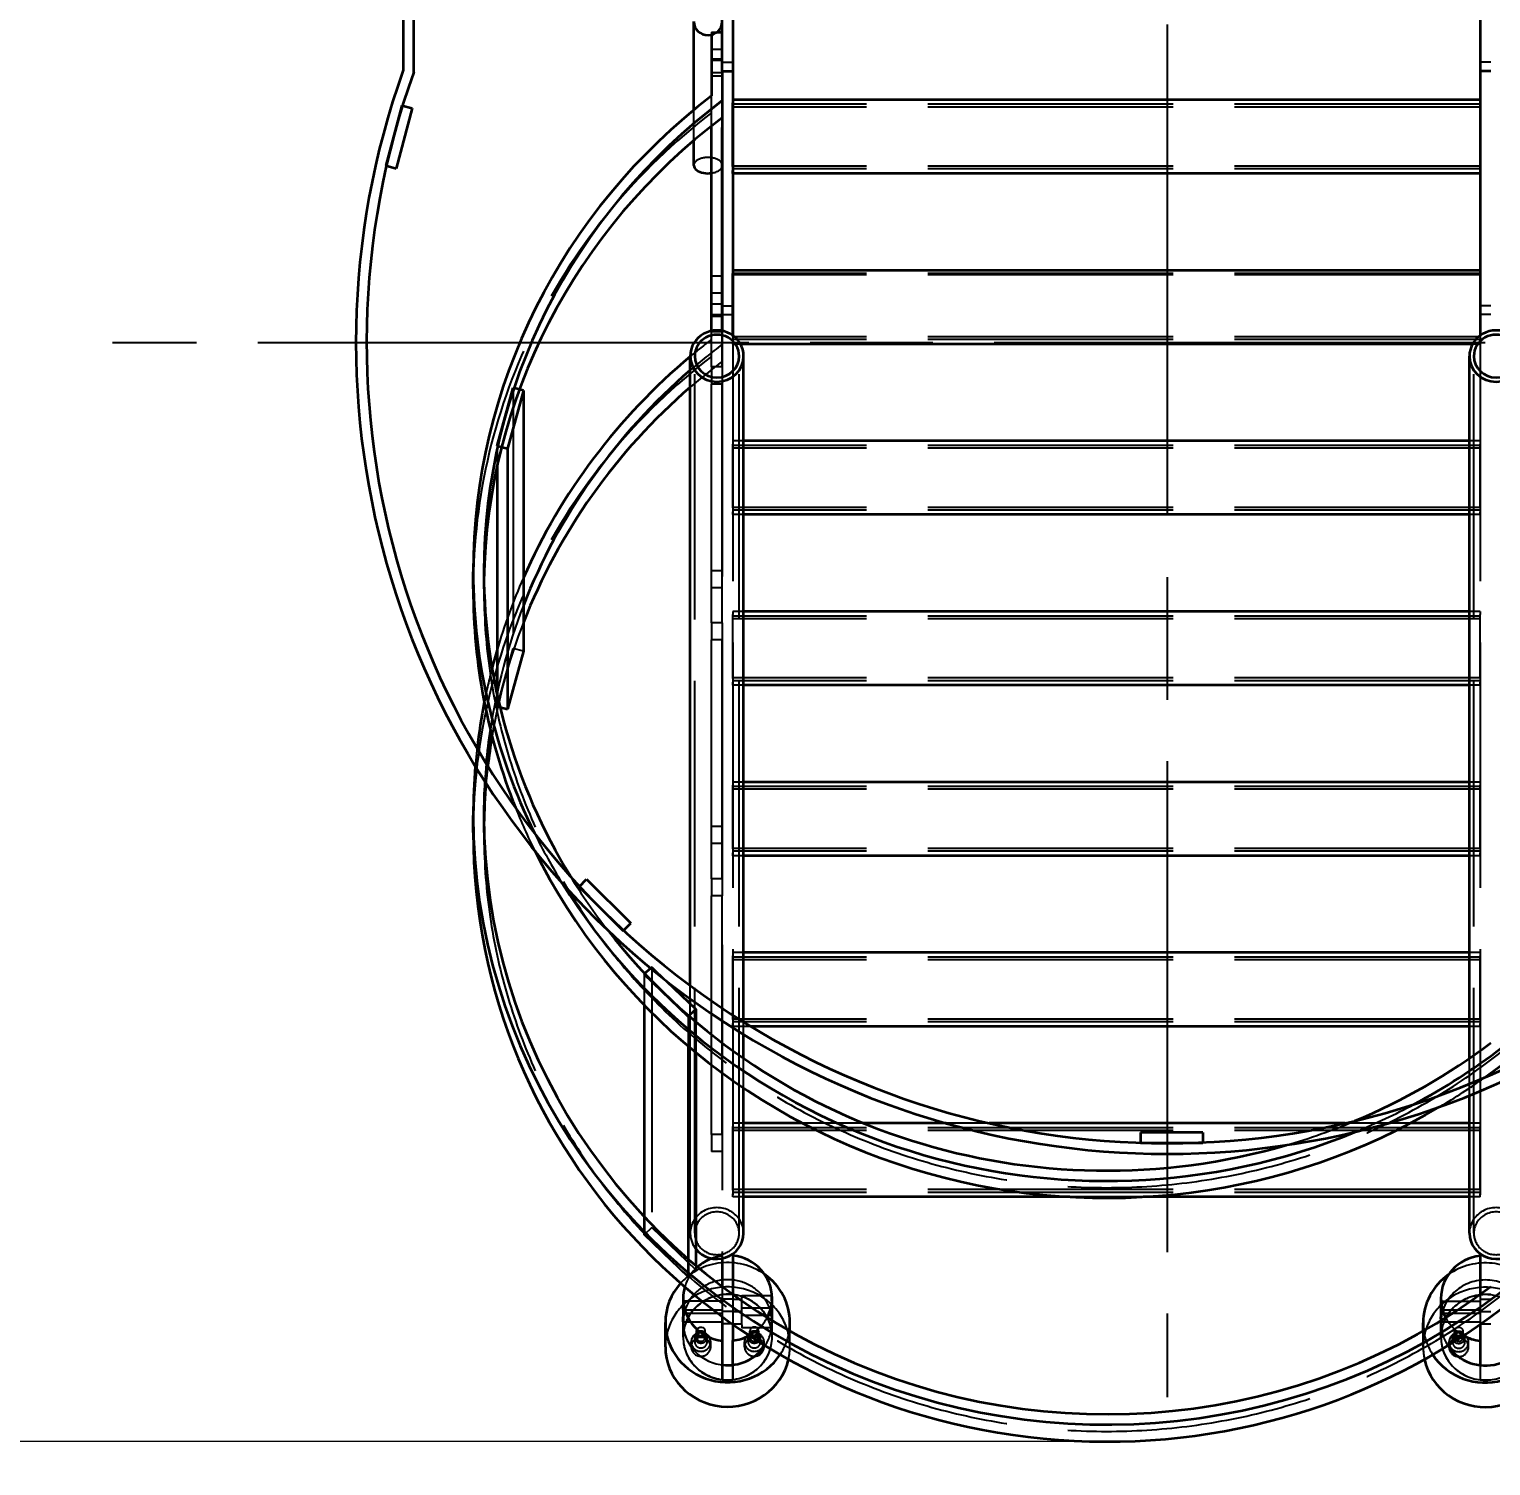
# Model space of a CAD drawing. Header units: millimetres. Extents: x -73083 to 81340, y -6859 to 6812.
# Drawn here: x -67353 to -66531, y -405 to 403 of the extents above; entities that cross this region are included whole.
import ezdxf

# ---------------------------------------------------------------- set-up
doc = ezdxf.new("R2010")
doc.units = ezdxf.units.MM
doc.linetypes.add('AM_ISO02W050', pattern=[7.5, 6, -1.5])
doc.linetypes.add('AM_ISO08W050', pattern=[18, 12, -1.5, 3, -1.5])
doc.layers.add('AM_7', color=2, linetype='AM_ISO08W050', lineweight=25)
doc.layers.add('AM_HID', color=1, linetype='AM_ISO02W050', lineweight=25)
doc.layers.add('word_dim', color=253, linetype='Continuous')
doc.styles.get("Standard").update_dxf_attribs({"font": 'romans.shx', "bigfont": 'bigfont.shx'})
doc.dimstyles.new('STANDARD 1-23', dxfattribs={"dimscale": 23, "dimtxt": 3.5, "dimasz": 3, "dimexe": 1, "dimexo": 0, "dimgap": 1, "dimtad": 3, "dimdsep": 46, "dimtxsty": 'Standard', "dimblk1": 'OPEN', "dimblk2": 'OPEN', "dimsah": 1, "dimcen": 0, "dimclrd": 256, "dimclre": 256, "dimclrt": 3, "dimazin": 2, "dimtfac": 1, "dimtmove": 0, "dimatfit": 3, "dimldrblk": 'OPEN', "dimfxl": 0, "dimtolj": 1, "dimtzin": 0, "dimlwd": 13, "dimlwe": 13, "dimarcsym": 0})

# ---------------------------------------------------------------- blocks, each defined once
blk = doc.blocks.new('_Open')
at = {"color": 0, "lineweight": -2}
for p, q in [((-1, 0.167), (0, 0)), ((-1, -0.167), (0, 0)), ((0, 0), (-1, 0))]:
    blk.add_line(p, q, dxfattribs=at)
blk = doc.blocks.new('*D1038')
at = {"layer": 'DEFPOINTS', "color": 0, "ltscale": 2}
for p in [(-69400.46, 5106.46), (-69992.4, -391.16), (-66746.98, -391.16)]:
    blk.add_point(p, dxfattribs=at)
at = {"layer": 'word_dim', "lineweight": 13, "ltscale": 2}
for p, q in [((-69400.46, 5106.46), (-70015.4, 5106.46)), ((-69992.4, 5037.46), (-69992.4, -322.16)), ((-66746.98, -391.16), (-70015.4, -391.16))]:
    blk.add_line(p, q, dxfattribs=at)
at = {"layer": 'word_dim', "lineweight": 13, "ltscale": 2, "xscale": 69, "yscale": 69, "zscale": 69}
for p, rotation in [((-69992.4, 5106.46), 90), ((-69992.4, -391.16), 270)]:
    blk.add_blockref('_Open', p, dxfattribs=dict(at, rotation=rotation))
at = {"layer": 'word_dim', "color": 3, "ltscale": 2, "insert": (-70055.65, 2357.65), "char_height": 80.5, "attachment_point": 5, "rotation": 90}
blk.add_mtext('\\A1;5497.6', dxfattribs=at)

msp = doc.modelspace()

# ---------------------------------------------------------------- linework, layer by layer
at = {"color": 7, "lineweight": 35, "ltscale": 23}
for p, q in [((-67142.38353, 481.96827), (-67142.38427, 379.75574)), ((-67136.38427, 378.71412), (-67136.38353, 481.96814)), ((-66978.98101, 357.47486), (-66978.98101, 407.09852)), ((-66962.98125, 379.18006), (-66962.98125, 407.90491)), ((-66956.98125, 407.90479), (-66956.98125, 379.18006)), ((-66536.98125, 407.9043), (-66536.98125, 379.17957)), ((-66968.98125, 399.69739), (-66968.98125, 365.43763)), ((-66966.01592, 401.11438), (-66962.98125, 401.11438)), ((-66962.98125, 379.18006), (-66962.98101, 233.18824)), ((-66962.98125, 379.18006), (-66956.98125, 379.18006)), ((-66956.98125, 379.18006), (-66956.98101, 230.594)), ((-66536.98125, 379.17957), (-66536.98101, 230.59437)), ((-66530.98125, 379.17957), (-66536.98125, 379.17957)), ((-66962.98125, 362.64466), (-66962.98125, 353.05628)), ((-66956.98101, 363.14148), (-66956.98101, 361.34705)), ((-66536.98101, 363.141), (-66956.98101, 363.14148)), ((-67143.02172, 359.94263), (-67152.08055, 326.13526)), ((-67137.22606, 358.38965), (-67146.28502, 324.58228)), ((-67143.02172, 359.94263), (-67137.22606, 358.38965)), ((-66956.98101, 325.53772), (-66956.98101, 361.34705)), ((-66968.98125, 233.18812), (-66968.98125, 348.42713)), ((-66962.98125, 233.18812), (-66962.98125, 347.5785)), ((-66978.98101, 326.25733), (-66978.98101, 340.22999)), ((-67152.08055, 326.13526), (-67146.28502, 324.58228)), ((-66956.98101, 325.53772), (-66956.98101, 323.34266)), ((-66956.98101, 321.69813), (-66956.98101, 323.34266)), ((-66956.98101, 321.69813), (-66956.98101, 321.68751)), ((-66536.98101, 321.68702), (-66956.98101, 321.68751)), ((-66956.98101, 230.594), (-66956.98076, 265.46399)), ((-66956.98076, 267.25843), (-66956.98076, 265.46399)), ((-66536.98076, 267.25794), (-66956.98076, 267.25843)), ((-66541.23809, 225.80408), (-66952.72539, 225.80457)), ((-66980.98076, -134.85266), (-66980.98149, 219.05335)), ((-66950.98076, -155.28332), (-66950.98149, 219.05335)), ((-66542.98076, -175.73693), (-66542.98149, 219.05286)), ((-67089.58483, 168.64673), (-67080.52611, 201.16077)), ((-67074.73058, 199.66724), (-67083.7893, 167.1532)), ((-67074.73058, 199.66724), (-67080.52611, 201.16077)), ((-67074.73058, 199.66724), (-67074.73034, 53.1034)), ((-67089.58483, 168.64673), (-67083.7893, 167.1532)), ((-67083.7893, 167.1532), (-67083.78905, 20.58924)), ((-66542.98174, 171.37513), (-66950.98174, 171.37562)), ((-67089.58483, 157.03089), (-67089.58458, 28.94263)), ((-66542.98174, 129.92127), (-66950.98174, 129.92176)), ((-67102.98156, 88.19813), (-67102.98156, 97.7865)), ((-66542.98174, 75.49207), (-66950.98174, 75.49256)), ((-67074.73034, 53.1034), (-67083.78905, 20.58924)), ((-66542.98149, 34.03821), (-66950.98149, 34.0387)), ((-67087.91283, 21.65198), (-67083.78905, 20.58924)), ((-66542.98149, -20.39074), (-66950.98149, -20.39025)), ((-67102.98131, -48.77746), (-67102.98131, -39.18908)), ((-66542.98125, -61.8446), (-66950.98125, -61.84411)), ((-67043.45977, -79.25402), (-67039.21709, -75.01135)), ((-67043.45977, -79.25402), (-67018.71123, -104.00292)), ((-67039.21709, -75.01135), (-67014.46856, -99.76037)), ((-67018.71123, -104.00292), (-67014.46856, -99.76037)), ((-66542.98125, -116.2738), (-66950.98125, -116.27331)), ((-67003.33672, -124.96325), (-67006.84356, -128.33593)), ((-66982.09502, -152.13781), (-67006.84356, -128.33593)), ((-66994.30669, -132.23254), (-66977.85234, -148.05749)), ((-67006.84356, -145.82385), (-67006.84331, -274.89978)), ((-66980.98076, -145.0487), (-66980.98076, -142.2965)), ((-66982.09502, -152.13781), (-66977.85234, -148.05749)), ((-66977.85234, -148.05749), (-66977.85234, -155.21081)), ((-66950.98076, -175.73913), (-66950.98076, -162.33654)), ((-66542.98101, -157.72766), (-66947.01567, -157.72717)), ((-66982.09502, -168.89538), (-66982.09453, -298.70178)), ((-66977.85234, -172.42761), (-66977.8521, -292.1864)), ((-66950.98052, -274.05871), (-66950.98052, -192.39831)), ((-66542.98052, -274.0592), (-66542.98052, -196.59704)), ((-66917.87896, -212.15612), (-66950.98101, -212.15612)), ((-66837.21001, -212.15637), (-66883.52153, -212.15637)), ((-66612.78691, -212.15661), (-66812.9854, -212.15637)), ((-66542.98101, -212.15661), (-66576.08696, -212.15661)), ((-66727.88823, -217.43249), (-66727.88823, -223.43249)), ((-66692.88823, -217.43273), (-66727.88823, -217.43249)), ((-66692.88823, -217.43273), (-66692.88823, -223.43273)), ((-66692.88823, -223.43273), (-66727.88823, -223.43249)), ((-66767.60576, -253.61022), (-66950.98101, -253.60998)), ((-66542.98101, -253.61047), (-66726.36162, -253.61047)), ((-66956.98003, -285.59924), (-66956.97979, -308.48327)), ((-66956.97979, -286.60705), (-66956.97979, -308.48352)), ((-66536.98003, -285.59973), (-66536.97979, -308.4801)), ((-66962.98003, -288.19299), (-66962.97979, -304.05725)), ((-66984.97979, -310.65075), (-66984.97979, -314.08654)), ((-66934.97979, -313.07995), (-66934.97979, -310.47717)), ((-66558.97979, -310.65124), (-66558.97979, -314.08703)), ((-66984.97979, -315.43347), (-66984.97979, -320.93518)), ((-66934.97979, -319.92883), (-66934.97979, -316.09216)), ((-66558.97979, -315.4342), (-66558.97979, -320.93566)), ((-66994.97979, -337.87219), (-66994.97979, -324.17443)), ((-66984.97979, -322.28234), (-66984.97979, -324.34655)), ((-66984.97979, -324.17443), (-66984.97905, -324.34655)), ((-66962.97979, -320.94079), (-66962.97979, -356.43664)), ((-66956.97979, -325.25109), (-66956.97979, -334.3468)), ((-66934.98052, -323.12219), (-66934.97979, -322.94079)), ((-66934.97979, -323.12268), (-66934.97979, -322.94079)), ((-66924.97979, -329.02307), (-66924.97979, -324.17443)), ((-66568.97979, -329.02062), (-66568.97979, -324.34875)), ((-66558.97979, -322.28283), (-66558.97979, -323.11926)), ((-66536.97979, -325.24816), (-66536.97979, -348.21862)), ((-66962.97979, -334.52062), (-66962.97979, -356.43664)), ((-66956.97979, -348.04455), (-66956.97979, -334.3468)), ((-66536.97979, -334.52111), (-66536.97979, -348.21862))]:
    msp.add_line(p, q, dxfattribs=at)
for points in [[(-66984.88652, -316.51208), (-66984.96563, -314.93615), (-66984.97979, -314.08654)], [(-66984.97979, -315.43347), (-66984.91924, -316.90783), (-66984.88164, -317.182), (-66984.87163, -317.21423), (-66984.86992, -317.21691), (-66984.86895, -317.21789), (-66984.86773, -317.21838)], [(-66984.86773, -317.21838), (-66984.8665, -317.21789), (-66984.86577, -317.21691), (-66984.86431, -317.21398), (-66984.8626, -317.20666), (-66984.85991, -317.18176), (-66984.88652, -316.51208)], [(-66935.48638, -318.6798), (-66935.60015, -319.56506), (-66935.62847, -319.89196), (-66935.62334, -320.19641), (-66935.60991, -320.23986), (-66935.60112, -320.25256), (-66935.5938, -320.25793), (-66935.5855, -320.25964)], [(-66935.5855, -320.25964), (-66935.57842, -320.25842), (-66935.56255, -320.24914), (-66935.54497, -320.2301), (-66935.50518, -320.16442), (-66935.40044, -319.88757), (-66935.2874, -319.45373), (-66935.12529, -318.51721), (-66935.0169, -317.36779), (-66934.97979, -316.09216)], [(-66935.48638, -318.6798), (-66935.21343, -316.64465), (-66935.09478, -315.51135), (-66935.01006, -314.28869), (-66934.97979, -313.07995)], [(-66935.15899, -323.01281), (-66935.02813, -321.46936), (-66934.97979, -319.92883)], [(-66558.88652, -316.51257), (-66558.96563, -314.93664), (-66558.97979, -314.08703)], [(-66558.97979, -315.4342), (-66558.91924, -316.90832), (-66558.88164, -317.18249), (-66558.87163, -317.21472), (-66558.86992, -317.2174), (-66558.86895, -317.21838), (-66558.86773, -317.21887)], [(-66558.86773, -317.21887), (-66558.8665, -317.21838), (-66558.86577, -317.2174), (-66558.86431, -317.21447), (-66558.8626, -317.20715), (-66558.85991, -317.18225), (-66558.88652, -316.51257)], [(-66984.88652, -323.36096), (-66984.96563, -321.78479), (-66984.97979, -320.93518)], [(-66984.97979, -322.28234), (-66984.91924, -323.75646), (-66984.88164, -324.03088), (-66984.87163, -324.06311), (-66984.86992, -324.06579), (-66984.86895, -324.06652), (-66984.86773, -324.06701)], [(-66984.86773, -324.06701), (-66984.8665, -324.06652), (-66984.86577, -324.06555), (-66984.86431, -324.06286), (-66984.8626, -324.05554), (-66984.85991, -324.03039), (-66984.88652, -323.36096)], [(-66558.90361, -323.07434), (-66558.96904, -321.66882), (-66558.97979, -320.93566)]]:
    msp.add_lwpolyline(points, dxfattribs=at)
for centre, radius, start, end in [((-66712.8853, 226.56751), 456, 160.37034186, 19.62888621), ((-66712.8853, 226.56751), 450, 160.23861483, 19.76061836), ((-66958.97002, -315.44836), 26.00975, 178.48371667, 179.96700154), ((-66961.48223, -316.12634), 26.50262, 0.07399215, 3.36226542), ((-66532.97002, -315.44885), 26.00975, 178.48371667, 179.96700154), ((-66958.97002, -322.29724), 26.00984, 178.48371667, 179.96696055), ((-66961.48247, -322.97521), 26.50274, 0.07412578, 3.36225966), ((-66532.97002, -322.29772), 26.00984, 178.48371667, 179.96696055), ((-66539.48027, -322.3092), 19.49936, 179.92205889, 182.35317274)]:
    msp.add_arc(centre, radius, start, end, dxfattribs=at)
for centre, major_axis, ratio, start_param, end_param in [((-66970.98125, 407.1471), (8, 0), 0.961743609, 3.141589378, 6.277507393), ((-66746.98149, 97.78211), (356, 0.00073), 0.961743585, 2.244126683, 3.141577982), ((-66746.98149, 97.78211), (350, 0.00073), 0.961743585, 2.23589945, 3.141566783), ((-66746.98149, 88.19397), (350, 0.00073), 0.961743585, 2.23589945, 3.127352315), ((-66970.98101, 326.25745), (8, 0), 0.560645874, 3.141633556, 3.795280137), ((-66970.98101, 326.25745), (8, 0), 0.560645874, 3.795280136, 4.965150993), ((-66970.98101, 326.25745), (8, 0), 0.560645874, 6.277084052, 6.280394353), ((-66965.98149, 219.05335), (15, 0), 0.961743585, 6.283182039, 9.424774693), ((-66965.98149, 219.05335), (12.5, 0), 0.961743585, 6.283182039, 9.424774693), ((-66527.98149, 219.05286), (15, 0), 0.961743585, 6.283182039, 9.424774693), ((-66527.98149, 219.05286), (12.5, 0), 0.961743585, 6.283182039, 9.424774693), ((-66746.98125, -39.19348), (356, 0.00073), 0.961743585, 2.28803315, 2.740521974), ((-66965.98149, 219.05335), (15, 0), 0.961743585, 3.141589386, 6.283182039), ((-66965.98149, 219.05335), (12.5, 0), 0.961743585, 3.141589386, 6.283182039), ((-66527.98149, 219.05286), (15, 0), 0.961743585, 3.141589386, 6.283182039), ((-66527.98149, 219.05286), (12.5, 0), 0.961743585, 3.141589386, 6.283182039), ((-66746.98125, -39.19348), (350, 0.00073), 0.961743585, 2.303084541, 2.783097401), ((-66746.98125, -48.78173), (350, 0.00073), 0.961743585, 2.303084541, 2.783097401), ((-66746.98149, 97.78211), (356, 0.00073), 0.961743585, 3.141577982, 3.585053785), ((-66746.98149, 97.78211), (350, 0.00073), 0.961743585, 3.141566783, 3.674841246), ((-66746.98149, 88.19397), (356, 0.00073), 0.961743585, 3.141577982, 3.508862237), ((-66746.98149, 88.19397), (356, 0.00073), 0.961743585, 5.351350706, 6.283185302), ((-66746.98125, -39.19348), (356, 0.00073), 0.961743585, 2.866385406, 2.89736875), ((-66746.98125, -39.19348), (356, 0.00073), 0.961743585, 2.954473175, 3.031244378), ((-66746.98125, -39.19348), (350, 0.00073), 0.961743585, 2.99756322, 3.054847485), ((-66746.98125, -48.78173), (350, 0.00073), 0.961743585, 2.979917428, 3.030306622), ((-66746.98125, -39.19348), (356, 0.00073), 0.961743585, 3.060585142, 3.141577982), ((-66746.98125, -39.19348), (350, 0.00073), 0.961743585, 3.084801878, 3.141566783), ((-66746.98125, -48.78173), (350, 0.00073), 0.961743585, 3.059133411, 3.127352315), ((-66746.98125, -39.19348), (356, 0.00073), 0.961743585, 3.141577982, 5.385719337), ((-66746.98125, -39.19348), (350, 0.00073), 0.961743585, 3.141566783, 5.377492104), ((-66746.98125, -48.78173), (356, 0.00073), 0.961743585, 3.141577982, 6.131803037), ((-66746.98149, 88.19397), (356, 0.00073), 0.961743585, 3.585898856, 5.267040705), ((-66746.98149, 97.78211), (356, 0.00073), 0.961743585, 3.678011308, 5.117424686), ((-66746.98149, 97.78211), (350, 0.00073), 0.961743585, 3.782553604, 5.005340136), ((-66746.98149, 97.78211), (350, 0.00073), 0.961743585, 5.122727217, 5.377492104), ((-66746.98149, 97.78211), (356, 0.00073), 0.961743585, 5.219783682, 5.385719337), ((-66965.98052, -274.05871), (15, 0), 0.961743585, 3.799221858, 6.283182039), ((-66527.98052, -274.05944), (15, 0), 0.961743585, 3.141589386, 5.625308031), ((-66959.97979, -310.47717), (25, 0), 0.961743584, 6.283182032, 7.733688476), ((-66533.97979, -310.65124), (-25, 0), 0.961743584, 4.832675587, 6.283182032), ((-66959.97979, -310.65075), (-25, 0), 0.961743584, 5.078699699, 5.456953832), ((-66959.97979, -324.17443), (35, 0.00012), 0.961743584, 2.427828372, 3.141589386), ((-66959.97979, -324.17443), (35, 0.00012), 0.961743584, 6.283182039, 7.219301269), ((-66533.97979, -324.34875), (35, 0.00012), 0.961743584, 2.205481812, 3.141589386), ((-66959.97979, -310.65075), (-25, 0), 0.961743584, 6.283182032, 7.733688476), ((-66959.97979, -310.65075), (-25, 0), 0.961743584, 6.011323302, 6.283182032), ((-66959.97979, -310.47717), (25, 0), 0.961743584, 5.810407287, 6.283182032), ((-66533.97979, -310.65124), (-25, 0), 0.961743584, 6.283182032, 6.749771081), ((-66959.97979, -324.17443), (35, 0.00012), 0.961743584, 3.141589386, 5.717845263), ((-66959.97979, -324.17443), (35, 0.00012), 0.961743584, 6.144387872, 6.283182039), ((-66533.97979, -324.34875), (35, 0.00012), 0.961743584, 3.141589386, 3.275496993), ((-66533.97979, -324.34875), (35, 0.00012), 0.961743584, 3.702448522, 6.283182039), ((-66533.97979, -324.34875), (25, 0), 0.961743584, 3.704737987, 6.283182039), ((-66959.97979, -310.47717), (25, 0), 0.961743584, 4.832675587, 5.22070812), ((-66533.97979, -310.65124), (-25, 0), 0.961743584, 1.055698856, 1.450503169), ((-66959.97979, -337.87219), (35, 0.00012), 0.961743584, 3.141589386, 6.073826405), ((-66959.97979, -324.17443), (25, 0), 0.961743584, 4.59208718, 5.713866922), ((-66533.97979, -338.0465), (35, 0.00012), 0.961743584, 3.346160577, 6.283182039)]:
    msp.add_ellipse(centre, major_axis=major_axis, ratio=ratio, start_param=start_param, end_param=end_param, dxfattribs=at)
at = {"layer": 'AM_7', "ltscale": 23}
for p, q in [((-66712.8853, 819.36744), (-66712.8853, -366.23254)), ((-66120.08525, 226.56751), (-67305.68529, 226.56751))]:
    msp.add_line(p, q, dxfattribs=at)
at = {"layer": 'AM_HID', "ltscale": 23}
for p, q in [((-66962.98101, 326.2577), (-66962.98101, 413.2035)), ((-66968.98125, 401.11438), (-66968.98125, 399.69739)), ((-66968.98125, 401.11438), (-66966.01592, 401.11438)), ((-66962.98125, 362.64466), (-66962.98125, 401.11438)), ((-66968.98125, 391.52601), (-66962.98125, 391.52601)), ((-66968.98125, 348.42713), (-66968.98101, 386.047)), ((-66968.98125, 385.39405), (-66962.98125, 385.39405)), ((-66968.98125, 378.39405), (-66962.98125, 378.39405)), ((-66962.98101, 386.047), (-66968.98101, 386.047)), ((-66962.98125, 347.5785), (-66962.98101, 386.047)), ((-66962.98125, 384.35254), (-66956.98125, 384.35254)), ((-66962.98125, 379.43555), (-66956.98125, 379.43555)), ((-66530.98125, 384.35206), (-66536.98125, 384.35206)), ((-66530.98125, 379.43506), (-66536.98125, 379.43506)), ((-66962.98101, 376.45875), (-66968.98101, 376.45875)), ((-66968.98125, 355.84925), (-66968.98125, 365.43763)), ((-66536.98101, 363.141), (-66536.98101, 361.34656)), ((-66978.98101, 340.22999), (-66978.98101, 357.47486)), ((-66536.98101, 360.59217), (-66956.98101, 360.59266)), ((-66536.98101, 359.05042), (-66956.98101, 359.05091)), ((-66536.98101, 325.53711), (-66536.98101, 361.34656)), ((-66536.98101, 325.77759), (-66956.98101, 325.77808)), ((-66536.98101, 324.23572), (-66956.98101, 324.23621)), ((-66536.98101, 325.53711), (-66536.98101, 323.34217)), ((-66536.98101, 321.69764), (-66536.98101, 323.34217)), ((-66536.98101, 321.69764), (-66536.98101, 321.68702)), ((-66968.98076, 264.1388), (-66962.98076, 264.1388)), ((-66536.98076, 265.39734), (-66956.98076, 265.39783)), ((-66536.98076, 264.70923), (-66956.98076, 264.70972)), ((-66536.98101, 229.65418), (-66536.98076, 265.46351)), ((-66536.98076, 267.25794), (-66536.98076, 265.46351)), ((-66968.98101, 248.41846), (-66962.98101, 248.41846)), ((-66968.98076, 254.55042), (-66962.98076, 254.55042)), ((-66962.98101, 247.37696), (-66956.98101, 247.37696)), ((-66530.98101, 247.37647), (-66536.98101, 247.37647)), ((-66968.98101, 241.41846), (-66962.98101, 241.41846)), ((-66962.98076, 242.22266), (-66968.98076, 242.22266)), ((-66962.98101, 242.45997), (-66956.98101, 242.45984)), ((-66530.98101, 242.45936), (-66536.98101, 242.45936)), ((-66968.98125, 212.93323), (-66968.98125, 233.18812)), ((-66962.98076, 232.6344), (-66968.98076, 232.6344)), ((-66962.98125, 212.93323), (-66962.98125, 233.18812)), ((-66962.98101, 233.18824), (-66962.98003, -288.19299)), ((-66956.98101, 229.65467), (-66956.98101, 230.594)), ((-66956.98101, 230.594), (-66956.98003, -285.59924)), ((-66536.98101, 230.59437), (-66536.98003, -285.59973)), ((-66536.98101, 229.89466), (-66956.98101, 229.89515)), ((-66956.98101, 229.65467), (-66956.98101, 227.45972)), ((-66536.98101, 228.35291), (-66956.98101, 228.3534)), ((-66956.98101, 225.81519), (-66956.98101, 227.45972)), ((-66956.98101, 225.81519), (-66956.98101, 225.80457)), ((-66952.72539, 225.80457), (-66956.98101, 225.80457)), ((-66536.98101, 225.80408), (-66541.23809, 225.80408)), ((-66536.98101, 229.65418), (-66536.98101, 227.45923)), ((-66536.98101, 225.8147), (-66536.98101, 227.45923)), ((-66536.98101, 225.8147), (-66536.98101, 225.80408)), ((-66978.48052, -274.05871), (-66978.48149, 219.05335)), ((-66953.48052, -274.05871), (-66953.48149, 219.05335)), ((-66540.48052, -274.0592), (-66540.48149, 219.05286)), ((-66968.98125, 212.93323), (-66968.98125, 203.34485)), ((-66962.98125, 212.93323), (-66968.98125, 212.93323)), ((-66962.98125, 212.93323), (-66962.98125, 203.34485)), ((-67080.52611, 201.16077), (-67080.52587, 54.59681)), ((-66962.98125, 203.34485), (-66968.98125, 203.34485)), ((-66968.98101, 69.10877), (-66968.98101, 203.34534)), ((-66962.98101, 69.10877), (-66962.98101, 203.34522)), ((-67089.58483, 168.64673), (-67089.58483, 157.03089)), ((-66956.98076, 171.37562), (-66956.98076, 169.58118)), ((-66950.98174, 171.37562), (-66956.98076, 171.37562)), ((-66956.98076, 133.77186), (-66956.98076, 169.58118)), ((-66536.98076, 168.8263), (-66956.98076, 168.82679)), ((-66536.98076, 167.28455), (-66956.98076, 167.28504)), ((-66536.98076, 171.37513), (-66542.98174, 171.37513)), ((-66536.98076, 171.37513), (-66536.98076, 169.58069)), ((-66536.98076, 133.77137), (-66536.98076, 169.58069)), ((-66536.98076, 134.0116), (-66956.98076, 134.01221)), ((-66956.98076, 133.77186), (-66956.98076, 131.57679)), ((-66536.98076, 132.46985), (-66956.98076, 132.47034)), ((-66956.98076, 129.93226), (-66956.98076, 131.57679)), ((-66536.98076, 133.77137), (-66536.98076, 131.5763)), ((-66536.98076, 129.93177), (-66536.98076, 131.5763)), ((-66956.98076, 129.93226), (-66956.98076, 129.92176)), ((-66950.98174, 129.92176), (-66956.98076, 129.92176)), ((-66536.98076, 129.92127), (-66542.98174, 129.92127)), ((-66536.98076, 129.93177), (-66536.98076, 129.92127)), ((-67096.98156, 88.20191), (-67096.98156, 97.79017)), ((-66962.98052, 98.39832), (-66968.98052, 98.39832)), ((-66962.98052, 88.80994), (-66968.98052, 88.80994)), ((-66956.98052, 75.49256), (-66956.98052, 73.69813)), ((-66950.98174, 75.49256), (-66956.98052, 75.49256)), ((-66536.98052, 75.49207), (-66542.98174, 75.49207)), ((-66536.98052, 75.49207), (-66536.98052, 73.69764)), ((-66968.98101, 69.10877), (-66968.98101, 59.52051)), ((-66962.98101, 69.10877), (-66968.98101, 69.10877)), ((-66962.98101, 69.10877), (-66962.98101, 59.52051)), ((-66956.98052, 37.8888), (-66956.98052, 73.69813)), ((-66536.98052, 72.94336), (-66956.98052, 72.94385)), ((-66536.98052, 71.40162), (-66956.98052, 71.4021)), ((-66536.98052, 37.88831), (-66536.98052, 73.69764)), ((-66962.98101, 59.52051), (-66968.98101, 59.52051)), ((-66968.98076, -74.71569), (-66968.98052, 59.52088)), ((-66962.98076, -74.71569), (-66962.98052, 59.52088)), ((-67089.58458, 22.08277), (-67080.52587, 54.59681)), ((-67074.73034, 53.1034), (-67080.52587, 54.59681)), ((-66536.98052, 38.12879), (-66956.98052, 38.12928)), ((-66956.98052, 37.8888), (-66956.98052, 35.69397)), ((-66536.98052, 36.58704), (-66956.98052, 36.58753)), ((-66956.98052, 34.04932), (-66956.98052, 35.69397)), ((-66956.98052, 34.04932), (-66956.98052, 34.0387)), ((-66950.98149, 34.0387), (-66956.98052, 34.0387)), ((-66536.98052, 34.03821), (-66542.98149, 34.03821)), ((-66536.98052, 37.88831), (-66536.98052, 35.69336)), ((-66536.98052, 34.04883), (-66536.98052, 35.69336)), ((-66536.98052, 34.04883), (-66536.98052, 34.03821)), ((-67089.58458, 28.94263), (-67089.58458, 22.08277)), ((-67089.58458, 22.08277), (-67087.91283, 21.65198)), ((-66956.98027, -20.39025), (-66956.98027, -22.18469)), ((-66950.98149, -20.39025), (-66956.98027, -20.39025)), ((-66956.98027, -57.99401), (-66956.98027, -22.18469)), ((-66536.98027, -22.93957), (-66956.98027, -22.93908)), ((-66536.98027, -24.48132), (-66956.98027, -24.48083)), ((-66536.98027, -20.39074), (-66542.98149, -20.39074)), ((-66536.98027, -20.39074), (-66536.98027, -22.18518)), ((-66536.98027, -57.9945), (-66536.98027, -22.18518)), ((-67096.98131, -48.77368), (-67096.98131, -39.18542)), ((-66962.98027, -45.42614), (-66968.98027, -45.42614)), ((-66962.98027, -55.01452), (-66968.98027, -55.01452)), ((-66536.98027, -57.75415), (-66956.98027, -57.75366)), ((-66956.98027, -57.99401), (-66956.98027, -60.18908)), ((-66536.98027, -59.29602), (-66956.98027, -59.29553)), ((-66956.98027, -61.83361), (-66956.98027, -60.18908)), ((-66956.98027, -61.83361), (-66956.98027, -61.84411)), ((-66950.98125, -61.84411), (-66956.98027, -61.84411)), ((-66536.98027, -61.8446), (-66542.98125, -61.8446)), ((-66536.98027, -57.9945), (-66536.98027, -60.18957)), ((-66536.98027, -61.8341), (-66536.98027, -60.18957)), ((-66536.98027, -61.8341), (-66536.98027, -61.8446)), ((-66968.98076, -74.71569), (-66968.98076, -84.30383)), ((-66962.98076, -74.71569), (-66968.98076, -74.71569)), ((-66962.98076, -74.71569), (-66962.98076, -84.30383)), ((-66962.98076, -84.30383), (-66968.98076, -84.30383)), ((-66968.98052, -218.53991), (-66968.98027, -84.30358)), ((-66962.98052, -218.54016), (-66962.98027, -84.30358)), ((-66956.98027, -153.87707), (-66956.98003, -118.06774)), ((-66956.98003, -116.27331), (-66956.98003, -118.06774)), ((-66950.98125, -116.27331), (-66956.98003, -116.27331)), ((-66536.98003, -118.82238), (-66956.98003, -118.82189)), ((-66536.98003, -120.36425), (-66956.98003, -120.36376)), ((-66536.98003, -116.2738), (-66542.98125, -116.2738)), ((-66536.98027, -153.87756), (-66536.98003, -118.06823)), ((-66536.98003, -116.2738), (-66536.98003, -118.06823)), ((-67006.84356, -128.33593), (-67006.84356, -145.82385)), ((-67002.60088, -124.25561), (-67003.33672, -124.96325)), ((-67002.60088, -124.25561), (-67002.60064, -270.81945)), ((-67002.60088, -124.25561), (-66994.30669, -132.23254)), ((-66980.98076, -142.2965), (-66980.98076, -134.85266)), ((-66980.98052, -274.05871), (-66980.98076, -145.0487)), ((-66982.09502, -152.13781), (-66982.09502, -168.89538)), ((-66977.85234, -155.21081), (-66977.85234, -172.42761)), ((-66536.98027, -153.63708), (-66956.98027, -153.63659)), ((-66956.98027, -153.87707), (-66956.98027, -156.07189)), ((-66956.98027, -157.71643), (-66956.98027, -156.07189)), ((-66536.98003, -155.17883), (-66956.98003, -155.17834)), ((-66950.98076, -162.33654), (-66950.98076, -155.28332)), ((-66536.98027, -153.87756), (-66536.98027, -156.07238)), ((-66536.98027, -157.71691), (-66536.98027, -156.07238)), ((-66956.98003, -157.71643), (-66956.98003, -157.72717)), ((-66947.01567, -157.72717), (-66956.98003, -157.72717)), ((-66536.98003, -157.72766), (-66542.98101, -157.72766)), ((-66536.98003, -157.71691), (-66536.98003, -157.72766)), ((-66950.98052, -192.39831), (-66950.98076, -175.73913)), ((-66542.98052, -196.59704), (-66542.98076, -175.73693)), ((-66956.98003, -212.15612), (-66956.98003, -213.95056)), ((-66950.98101, -212.15612), (-66956.98003, -212.15612)), ((-66883.52153, -212.15637), (-66917.87896, -212.15612)), ((-66812.9854, -212.15637), (-66837.21001, -212.15637)), ((-66576.08696, -212.15661), (-66612.78691, -212.15661)), ((-66536.98003, -212.15661), (-66542.98101, -212.15661)), ((-66536.98003, -212.15661), (-66536.98003, -213.95104)), ((-66968.98052, -218.53991), (-66968.98052, -228.12829)), ((-66962.98052, -218.54016), (-66968.98052, -218.53991)), ((-66962.98052, -218.54016), (-66962.98052, -228.12829)), ((-66956.98003, -249.75988), (-66956.98003, -213.95056)), ((-66536.98003, -214.70544), (-66956.98003, -214.70495)), ((-66536.98003, -216.24719), (-66956.98003, -216.2467)), ((-66536.98003, -249.76037), (-66536.98003, -213.95104)), ((-66962.98052, -228.12829), (-66968.98052, -228.12829)), ((-66536.98003, -249.52014), (-66956.98003, -249.51965)), ((-66956.98003, -249.75988), (-66956.98003, -251.95495)), ((-66536.98003, -251.06188), (-66956.98003, -251.06115)), ((-66956.98003, -253.59948), (-66956.98003, -251.95495)), ((-66956.98003, -253.59948), (-66956.98003, -253.60998)), ((-66950.98101, -253.60998), (-66956.98003, -253.60998)), ((-66726.36162, -253.61047), (-66767.60576, -253.61022)), ((-66536.98003, -253.61047), (-66542.98101, -253.61047)), ((-66536.98003, -249.76037), (-66536.98003, -251.95544)), ((-66536.98003, -253.59997), (-66536.98003, -251.95544)), ((-66536.98003, -253.59997), (-66536.98003, -253.61047)), ((-67002.60064, -270.81945), (-67006.84331, -274.89978)), ((-67002.60064, -270.81945), (-66977.8521, -294.62145)), ((-66982.09453, -298.70178), (-67006.84331, -274.89978)), ((-66962.97979, -286.78088), (-66962.97979, -334.52062)), ((-66536.97979, -286.78137), (-66536.97979, -334.52111)), ((-66982.09453, -298.70178), (-66977.8521, -294.62145)), ((-66977.8521, -292.1864), (-66977.8521, -294.62145)), ((-66962.97979, -304.05725), (-66962.97979, -320.94079)), ((-66962.97979, -308.34948), (-66956.97979, -308.34948)), ((-66956.97979, -311.0863), (-66962.97979, -311.0863)), ((-66956.97979, -308.48327), (-66956.97979, -356.43664)), ((-66956.97979, -308.48352), (-66956.97979, -325.25109)), ((-66951.97979, -311.25988), (-66956.97979, -311.25988)), ((-66951.97979, -318.6798), (-66951.97979, -309.25988)), ((-66935.50737, -309.25988), (-66951.97979, -309.25988)), ((-66536.97979, -308.34997), (-66530.97979, -308.34997)), ((-66536.97979, -308.4801), (-66536.97979, -325.24816)), ((-66536.97979, -311.08679), (-66530.97979, -311.08679)), ((-66962.97979, -312.30139), (-66984.86773, -312.30139)), ((-66962.97979, -317.21838), (-66984.86773, -317.21838)), ((-66962.97979, -319.15026), (-66984.86773, -319.15026)), ((-66956.97979, -317.93518), (-66962.97979, -317.93518)), ((-66956.97979, -318.0863), (-66962.97979, -318.0863)), ((-66951.97979, -318.10876), (-66956.97979, -318.10876)), ((-66951.97979, -318.25988), (-66956.97979, -318.25988)), ((-66935.50737, -316.109), (-66951.97979, -316.10876)), ((-66951.97979, -318.6798), (-66951.97979, -320.25988)), ((-66951.97979, -325.52844), (-66951.97979, -319.54431)), ((-66935.58525, -320.25988), (-66951.97979, -320.25988)), ((-66536.97979, -312.30187), (-66558.86773, -312.30187)), ((-66536.97979, -317.21887), (-66558.86773, -317.21887)), ((-66536.97979, -319.15075), (-66558.86773, -319.15075)), ((-66536.97979, -317.93566), (-66530.97979, -317.93566)), ((-66536.97979, -318.08679), (-66530.97979, -318.08679)), ((-66984.97979, -332.39318), (-66984.97979, -324.17443)), ((-66984.97979, -324.34655), (-66984.97979, -332.56677)), ((-66962.97979, -324.06726), (-66984.86773, -324.06726)), ((-66956.97979, -324.93518), (-66962.97979, -324.93518)), ((-66951.97979, -325.10876), (-66956.97979, -325.10876)), ((-66951.97979, -325.52844), (-66951.97979, -327.10876)), ((-66935.58525, -327.109), (-66951.97979, -327.10876)), ((-66934.97979, -332.39318), (-66934.97979, -323.12268)), ((-66934.97979, -332.39318), (-66934.97979, -324.17443)), ((-66558.97979, -323.11926), (-66558.97979, -332.5675)), ((-66558.97979, -332.5675), (-66558.97979, -324.34875)), ((-66558.88652, -323.36145), (-66558.90361, -323.07434)), ((-66536.97979, -324.06774), (-66558.86773, -324.06774)), ((-66536.97979, -324.93566), (-66530.97979, -324.93566)), ((-66980.47979, -337.87219), (-66980.47979, -335.13293)), ((-66978.47979, -335.13269), (-66978.47979, -332.39318)), ((-66977.43828, -332.39318), (-66977.43828, -329.10607)), ((-66972.52129, -332.39318), (-66972.52129, -329.10559)), ((-66971.47979, -335.13244), (-66971.47979, -332.39294)), ((-66969.47979, -337.87194), (-66969.47979, -335.13244)), ((-66950.47979, -337.87219), (-66950.47979, -335.13293)), ((-66948.47979, -335.13269), (-66948.47979, -332.39318)), ((-66947.43828, -332.39318), (-66947.43828, -329.10583)), ((-66942.52129, -332.39318), (-66942.52129, -329.10607)), ((-66941.47979, -335.13244), (-66941.47979, -332.39318)), ((-66939.47979, -337.87194), (-66939.47979, -335.13244)), ((-66924.97979, -337.87219), (-66924.97979, -329.02307)), ((-66568.97979, -338.0465), (-66568.97979, -329.02062)), ((-66554.47979, -338.0465), (-66554.47979, -335.307)), ((-66552.47979, -335.307), (-66552.47979, -332.5675)), ((-66551.43828, -332.39367), (-66551.43828, -329.10656)), ((-66546.52129, -332.39367), (-66546.52129, -329.10607)), ((-66545.47979, -335.30676), (-66545.47979, -332.56726)), ((-66543.47979, -338.04602), (-66543.47979, -335.30676)), ((-66956.97979, -356.26281), (-66956.97979, -348.04455)), ((-66536.97979, -348.21862), (-66536.97979, -356.43713)), ((-66536.97979, -348.21862), (-66536.97979, -356.43713)), ((-66962.97979, -356.43664), (-66956.97979, -356.43664)), ((-66536.97979, -356.43713), (-66530.97979, -356.43713))]:
    msp.add_line(p, q, dxfattribs=at)
for points in [[(-66935.50737, -309.25988), (-66935.51372, -309.2611), (-66935.52471, -309.27014), (-66935.53399, -309.28845), (-66935.54692, -309.35168), (-66935.55181, -309.51135), (-66935.5125, -310.03723), (-66935.41533, -310.84045)], [(-66934.97979, -313.07995), (-66934.99981, -312.15075), (-66935.05913, -311.2882), (-66935.15068, -310.53527), (-66935.26397, -309.91955), (-66935.35674, -309.56262), (-66935.4417, -309.33703), (-66935.47393, -309.28381), (-66935.48833, -309.26867), (-66935.50127, -309.26086), (-66935.50737, -309.25988)], [(-66935.0252, -314.57189), (-66935.11797, -313.35827), (-66935.37725, -311.1322), (-66935.41533, -310.84045)], [(-66984.97979, -314.08654), (-66984.91924, -312.61218), (-66984.88164, -312.33801), (-66984.87163, -312.30578), (-66984.86992, -312.30285), (-66984.86895, -312.30236), (-66984.86773, -312.30187)], [(-66984.97979, -320.93518), (-66984.91924, -319.46105), (-66984.88164, -319.18664), (-66984.87163, -319.15441), (-66984.86992, -319.15173), (-66984.86895, -319.151), (-66984.86773, -319.15051)], [(-66984.86773, -312.30187), (-66984.8665, -312.30236), (-66984.86577, -312.3031), (-66984.86431, -312.30578), (-66984.8626, -312.31311), (-66984.85991, -312.3385), (-66984.88652, -313.00793)], [(-66984.86773, -319.15051), (-66984.8665, -319.151), (-66984.86577, -319.15197), (-66984.86431, -319.15466), (-66984.8626, -319.16198), (-66984.85991, -319.18713), (-66984.88652, -319.85656)], [(-66935.50737, -316.10876), (-66935.51372, -316.10998), (-66935.52471, -316.11901), (-66935.53399, -316.13732), (-66935.54692, -316.20056), (-66935.55181, -316.35998), (-66935.5125, -316.8861), (-66935.41533, -317.68908)], [(-66934.97979, -319.92883), (-66934.99981, -318.99963), (-66935.05913, -318.13684), (-66935.15068, -317.38391), (-66935.26397, -316.76843), (-66935.35674, -316.41125), (-66935.44146, -316.18591), (-66935.47393, -316.13244), (-66935.48833, -316.1173), (-66935.50127, -316.10949), (-66935.50737, -316.10876)], [(-66935.0252, -321.42077), (-66935.11797, -320.20715), (-66935.37725, -317.98107), (-66935.41533, -317.68908)], [(-66558.97979, -314.08703), (-66558.91924, -312.61291), (-66558.88164, -312.3385), (-66558.87163, -312.30627), (-66558.86992, -312.30334), (-66558.86895, -312.30285), (-66558.86773, -312.30236)], [(-66558.97979, -320.93566), (-66558.91924, -319.46154), (-66558.88164, -319.18713), (-66558.87163, -319.1549), (-66558.86992, -319.15246), (-66558.86895, -319.15148), (-66558.86773, -319.151)], [(-66558.86773, -312.30236), (-66558.8665, -312.30285), (-66558.86577, -312.30358), (-66558.86431, -312.30627), (-66558.8626, -312.31359), (-66558.85991, -312.33898), (-66558.88652, -313.00842)], [(-66558.86773, -319.151), (-66558.8665, -319.15148), (-66558.86577, -319.15246), (-66558.86431, -319.15515), (-66558.8626, -319.16247), (-66558.85991, -319.18762), (-66558.88652, -319.85705)], [(-66977.43779, -329.11437), (-66977.41069, -328.75256), (-66977.33989, -328.44348), (-66977.16729, -328.02746), (-66976.82012, -327.5382), (-66976.69585, -327.41271), (-66976.34429, -327.13879), (-66975.94634, -326.93176), (-66975.51567, -326.79821), (-66975.2791, -326.75891), (-66974.6895, -326.75793), (-66974.58916, -326.7716), (-66973.99785, -326.93859), (-66973.84917, -327.00646), (-66973.34185, -327.34265), (-66972.99907, -327.7052), (-66972.82232, -327.97204)], [(-66935.48638, -325.52844), (-66935.60015, -326.41369), (-66935.62822, -326.74084), (-66935.62334, -327.04553), (-66935.60991, -327.08874), (-66935.60112, -327.10119), (-66935.5938, -327.10656), (-66935.5855, -327.10852)], [(-66935.5855, -327.10852), (-66935.57842, -327.10754), (-66935.56304, -327.09851), (-66935.54595, -327.08068), (-66935.50786, -327.01818), (-66935.4063, -326.755), (-66935.29619, -326.34191), (-66935.17388, -325.70031), (-66935.07451, -324.93054), (-66935.00786, -324.05749), (-66934.98052, -323.12219)], [(-66935.48638, -325.52844), (-66935.2647, -323.91125), (-66935.15899, -323.01281)], [(-66558.96318, -323.10998), (-66558.89141, -323.97961), (-66558.87432, -324.05773), (-66558.87114, -324.06457), (-66558.86968, -324.06652), (-66558.86773, -324.0675)], [(-66558.86773, -324.0675), (-66558.8665, -324.06701), (-66558.86577, -324.06604), (-66558.86431, -324.06335), (-66558.8626, -324.05627), (-66558.85991, -324.03088), (-66558.88652, -323.36145)], [(-66551.43779, -329.11511), (-66551.41069, -328.75305), (-66551.33989, -328.44396), (-66551.16729, -328.02795), (-66550.82012, -327.53869), (-66550.69585, -327.4132), (-66550.34429, -327.13928), (-66549.94634, -326.93225), (-66549.51567, -326.7987), (-66549.2791, -326.75939), (-66548.6895, -326.75842), (-66548.58916, -326.77209), (-66547.99785, -326.93908), (-66547.84917, -327.00695), (-66547.34185, -327.34313), (-66546.99907, -327.70568), (-66546.82232, -327.97277)], [(-66942.52153, -329.1007), (-66942.53765, -329.37365), (-66942.60869, -329.72814), (-66942.79741, -330.19323), (-66943.08306, -330.60974), (-66943.45317, -330.9591), (-66943.89165, -331.22619), (-66944.37896, -331.39831), (-66944.69561, -331.45422), (-66945.26299, -331.45422), (-66945.82378, -331.3258), (-66946.0811, -331.21887), (-66946.58672, -330.89465), (-66946.96318, -330.5028), (-66947.13726, -330.23937)]]:
    msp.add_lwpolyline(points, dxfattribs=at)
for centre, radius, start, end in [((-66936.70855, -316.24182), 48.2855, 176.15978579, 178.24165477), ((-66936.70855, -323.09045), 48.2855, 176.15978579, 178.24165477), ((-66510.70855, -316.2423), 48.2855, 176.15978579, 178.24165477), ((-66510.70855, -323.09094), 48.2855, 176.15978579, 178.24165477), ((-66944.81182, -329.10681), 2.2903, 0.15326112, 29.69526853), ((-66975.21489, -332.38928), 3.26507, 180.06589266, 209.69295833), ((-66975.14482, -332.3905), 2.29348, 180.06589266, 209.69295833), ((-66975.15093, -329.10559), 2.28693, 180.22586935, 209.71639954), ((-66974.81475, -332.39562), 2.29348, 0.06589812, 29.69295993), ((-66945.34917, -335.12707), 5.13083, 180.06589266, 209.69295833), ((-66945.14482, -332.3905), 2.29348, 180.06589266, 209.69295833), ((-66944.81475, -332.39562), 2.29348, 0.06589813, 29.69295993), ((-66944.74468, -335.13635), 3.26507, 0.06589813, 29.69295993), ((-66944.6104, -335.1383), 5.13083, 0.06589813, 29.69295993), ((-66549.21489, -332.56359), 3.26507, 180.06589266, 209.69295833), ((-66549.14482, -332.39099), 2.29348, 180.06589266, 209.69295833), ((-66549.15093, -329.10607), 2.28693, 180.22586935, 209.71639954), ((-66548.81475, -332.39611), 2.29348, 0.06589812, 29.69295993)]:
    msp.add_arc(centre, radius, start, end, dxfattribs=at)
for centre, major_axis, ratio, start_param, end_param in [((-66746.98149, 88.19397), (356, 0.00073), 0.961743585, 2.244126683, 3.141577982), ((-66970.98101, 326.25745), (8, 0), 0.560645874, 0.000040901, 3.141633557), ((-66970.98101, 326.25745), (8, 0), 0.560645874, 4.965150993, 6.277084052), ((-66970.98101, 326.25745), (8, 0), 0.560645874, 6.280394353, 6.283226208), ((-66746.98125, -39.19348), (350, 0.00073), 0.961743585, 2.23589945, 2.303084541), ((-66746.98125, -39.19348), (356, 0.00073), 0.961743585, 2.244126683, 2.28803315), ((-66746.98125, -48.78173), (356, 0.00073), 0.961743585, 2.244126683, 3.141577982), ((-66746.98125, -48.78173), (350, 0.00073), 0.961743585, 2.23589945, 2.303084541), ((-66746.98149, 88.19397), (350, 0.00073), 0.961743585, 3.127352315, 3.141566783), ((-66746.98125, -39.19348), (356, 0.00073), 0.961743585, 2.740521974, 2.866385406), ((-66746.98149, 88.19397), (350, 0.00073), 0.961743585, 3.141566783, 6.283185302), ((-66746.98125, -39.19348), (350, 0.00073), 0.961743585, 2.783097401, 2.99756322), ((-66746.98125, -48.78173), (350, 0.00073), 0.961743585, 2.783097401, 2.979917428), ((-66746.98125, -39.19348), (356, 0.00073), 0.961743585, 2.89736875, 2.954473175), ((-66746.98125, -39.19348), (356, 0.00073), 0.961743585, 3.031244378, 3.060585142), ((-66746.98125, -39.19348), (350, 0.00073), 0.961743585, 3.054847485, 3.084801878), ((-66746.98125, -48.78173), (350, 0.00073), 0.961743585, 3.030306622, 3.059133411), ((-66746.98149, 88.19397), (356, 0.00073), 0.961743585, 3.508862237, 3.585898856), ((-66746.98125, -48.78173), (350, 0.00073), 0.961743585, 3.141566783, 6.283185302), ((-66746.98125, -48.78173), (350, 0.00073), 0.961743585, 3.127352315, 3.141566783), ((-66746.98149, 97.78211), (356, 0.00073), 0.961743585, 3.585053785, 3.678011308), ((-66746.98149, 97.78211), (350, 0.00073), 0.961743585, 3.674841246, 3.782553604), ((-66746.98149, 88.19397), (356, 0.00073), 0.961743585, 5.267040705, 5.351350706), ((-66746.98149, 97.78211), (356, 0.00073), 0.961743585, 5.117424686, 5.219783682), ((-66746.98149, 97.78211), (350, 0.00073), 0.961743585, 5.005340136, 5.122727217), ((-66965.98052, -274.05871), (15, 0), 0.961743585, 6.283182039, 9.424774693), ((-66965.98052, -274.05871), (12.5, 0), 0.961743585, 6.283182039, 9.424774693), ((-66527.98052, -274.05944), (15, 0), 0.961743585, 6.283182039, 9.424774693), ((-66527.98052, -274.05944), (12.5, 0), 0.961743585, 6.283182039, 9.424774693), ((-66965.98052, -274.05871), (15, 0), 0.961743585, 3.141589386, 3.799221858), ((-66965.98052, -274.05871), (12.5, 0), 0.961743585, 3.141589386, 6.283182039), ((-66527.98052, -274.05944), (12.5, 0), 0.961743585, 3.141589386, 6.283182039), ((-66959.97979, -324.17443), (35, 0.00012), 0.961743584, 0.936115962, 2.427828372), ((-66959.97979, -310.65075), (-25, 0), 0.961743584, 4.832675587, 5.078699699), ((-66533.97979, -324.34875), (35, 0.00012), 0.961743584, 0.717674363, 2.205481812), ((-66959.97979, -310.65075), (-25, 0), 0.961743584, 5.456953832, 6.011323302), ((-66959.97979, -337.87219), (35, 0.00012), 0.961743584, 6.283182039, 9.424774693), ((-66959.97979, -324.17443), (25, 0), 0.961743584, 6.283182039, 9.424774693), ((-66533.97979, -338.0465), (35, 0.00012), 0.961743584, 6.283182039, 9.424774693), ((-66533.97979, -324.34875), (25, 0), 0.961743584, 0.007212134, 3.141589385), ((-66959.97979, -332.39318), (25, 0), 0.961743584, 6.283182039, 9.424774693), ((-66959.97979, -332.56701), (-25, 0), 0.961743584, 4.832675587, 6.283182032), ((-66959.97979, -332.39318), (25, 0), 0.961743584, 6.283182032, 7.733688476), ((-66533.97979, -332.5675), (25, 0), 0.961743584, 6.283182039, 9.424774693), ((-66533.97979, -332.5675), (-25, 0), 0.961743584, 4.832675587, 6.283182032), ((-66959.97979, -324.17443), (25, 0), 0.961743584, 3.148745558, 4.59208718), ((-66974.97979, -329.10559), (-2.4585, 0), 0.961743584, 3.141623247, 3.641589371), ((-66959.97979, -310.47717), (25, 0), 0.961743584, 5.22070812, 5.810407287), ((-66944.97979, -329.10559), (-2.4585, 0), 0.961743584, 3.641589386, 6.283215901), ((-66959.97979, -324.17443), (25, 0), 0.961743584, 5.713866922, 6.283182039), ((-66533.97979, -324.34875), (25, 0), 0.961743584, 3.141589386, 3.704737987), ((-66533.97979, -310.65124), (-25, 0), 0.961743584, 0.466585774, 1.055698856), ((-66548.97979, -329.10607), (-2.4585, 0), 0.961743584, 3.141623247, 3.641589371), ((-66959.97979, -332.39318), (25, 0), 0.961743584, 3.141589386, 6.283182039), ((-66959.97979, -332.56701), (-25, 0), 0.961743584, 6.283182032, 7.733688476), ((-66974.97979, -335.13244), (5.5, 0), 0.961743584, 0.000030594, 3.141623247), ((-66974.97979, -337.87219), (5.5, 0), 0.961743584, 0.000030594, 3.141623247), ((-66974.97979, -335.13244), (5.5, 0), 0.961743584, 3.141623247, 3.641589385), ((-66974.97979, -335.13244), (5.5, 0), 0.961743584, 3.641589385, 6.283215901), ((-66974.97979, -332.39318), (3.5, 0), 0.961743584, 0.499996732, 3.141623247), ((-66974.97979, -335.13244), (3.5, 0), 0.961743584, 0.499996734, 3.141623247), ((-66974.97979, -335.13244), (3.5, 0), 0.961743584, 3.141623247, 6.283215902), ((-66974.97979, -332.39318), (3.5, 0), 0.961743584, 3.641589387, 6.283215901), ((-66974.97979, -332.39318), (-2.4585, 0), 0.961743584, 3.641589372, 6.283215901), ((-66974.97979, -329.10559), (-2.4585, 0), 0.961743584, 0.499996717, 3.141623247), ((-66974.97979, -332.39318), (-2.4585, 0), 0.961743584, 0.499996719, 3.141623247), ((-66974.97979, -332.39318), (3.5, 0), 0.961743584, 0.000030594, 0.499996731), ((-66974.97979, -335.13244), (3.5, 0), 0.961743584, 0.000030595, 0.499996733), ((-66959.97979, -332.39318), (25, 0), 0.961743584, 4.832675587, 6.283182032), ((-66944.97979, -335.13269), (5.5, 0), 0.961743584, 0.499996733, 3.141623247), ((-66944.97979, -337.87219), (5.5, 0), 0.961743584, 0.000030594, 3.141623249), ((-66944.97979, -335.13269), (5.5, 0), 0.961743584, 3.641589386, 6.283215901), ((-66944.97979, -332.39318), (3.5, 0), 0.961743584, 0.49999673, 3.141623249), ((-66944.97979, -335.13269), (3.5, 0), 0.961743584, 0.499996732, 3.141623247), ((-66944.97979, -332.39318), (3.5, 0), 0.961743584, 3.141623249, 6.283215901), ((-66944.97979, -335.13269), (3.5, 0), 0.961743584, 3.141623247, 6.283215901), ((-66944.97979, -332.39318), (2.4585, 0), 0.961743584, 0.499996734, 3.141623247), ((-66944.97979, -329.10559), (-2.4585, 0), 0.961743584, 0.000030594, 0.49999673), ((-66944.97979, -332.39318), (2.4585, 0), 0.961743584, 3.641589387, 6.283215901), ((-66944.97979, -332.39318), (3.5, 0), 0.961743584, 0.000030594, 0.49999673), ((-66959.97979, -324.17443), (35, 0.00012), 0.961743584, 5.717845263, 6.144387872), ((-66533.97979, -324.34875), (35, 0.00012), 0.961743584, 3.275496993, 3.702448522), ((-66533.97979, -332.5675), (-25, 0), 0.961743584, 6.283182032, 7.733688476), ((-66533.97979, -332.5675), (25, 0), 0.961743584, 3.141589386, 6.283182039), ((-66548.97979, -335.30676), (5.5, 0), 0.961743584, 0.000030594, 3.141623247), ((-66548.97979, -338.0465), (5.5, 0), 0.961743584, 0.000030594, 3.141623247), ((-66548.97979, -335.30676), (5.5, 0), 0.961743584, 3.141623247, 3.641589385), ((-66548.97979, -335.30676), (5.5, 0), 0.961743584, 3.641589385, 6.283215901), ((-66548.97979, -332.5675), (3.5, 0), 0.961743584, 0.499996732, 3.141623247), ((-66548.97979, -335.30676), (3.5, 0), 0.961743584, 0.499996734, 3.141623247), ((-66548.97979, -335.30676), (3.5, 0), 0.961743584, 3.141623247, 6.283215902), ((-66548.97979, -332.5675), (3.5, 0), 0.961743584, 3.641589387, 6.283215901), ((-66548.97979, -332.39367), (-2.4585, 0), 0.961743584, 3.641589372, 6.283215901), ((-66548.97979, -329.10607), (-2.4585, 0), 0.961743584, 0.499996717, 3.141623247), ((-66548.97979, -332.39367), (-2.4585, 0), 0.961743584, 0.499996719, 3.141623247), ((-66548.97979, -332.5675), (3.5, 0), 0.961743584, 0.000030594, 0.499996731), ((-66548.97979, -335.30676), (3.5, 0), 0.961743584, 0.000030595, 0.499996733), ((-66974.97979, -337.87219), (5.5, 0), 0.961743584, 3.141623247, 3.641589385), ((-66974.97979, -337.87219), (5.5, 0), 0.961743584, 3.641589386, 6.283215901), ((-66944.97979, -337.87219), (5.5, 0), 0.961743584, 3.141623249, 3.641589387), ((-66944.97979, -337.87219), (5.5, 0), 0.961743584, 3.641589387, 6.283215901), ((-66959.97979, -337.87219), (35, 0.00012), 0.961743584, 6.073826405, 6.283182039), ((-66533.97979, -338.0465), (35, 0.00012), 0.961743584, 3.141589386, 3.346160577), ((-66548.97979, -338.0465), (5.5, 0), 0.961743584, 3.141623247, 3.641589385), ((-66548.97979, -338.0465), (5.5, 0), 0.961743584, 3.641589386, 6.283215901)]:
    msp.add_ellipse(centre, major_axis=major_axis, ratio=ratio, start_param=start_param, end_param=end_param, dxfattribs=at)

# ---------------------------------------------------------------- dimensions: what is measured, and where the dimension line sits
at = {"layer": 'word_dim', "ltscale": 2}
dim = msp.add_linear_dim(base=(-69992.39986, -391.16245), p1=(-69400.4561, 5106.4596), p2=(-66746.98055, -391.16245), angle=90, dimstyle='STANDARD 1-23', override={"dimdec": 1}, dxfattribs=at)
dim.commit()
dim.dimension.update_dxf_attribs({"geometry": '*D1038', "text_midpoint": (-70055.64986, 2357.64858)})

doc.saveas('drawing.dxf')
